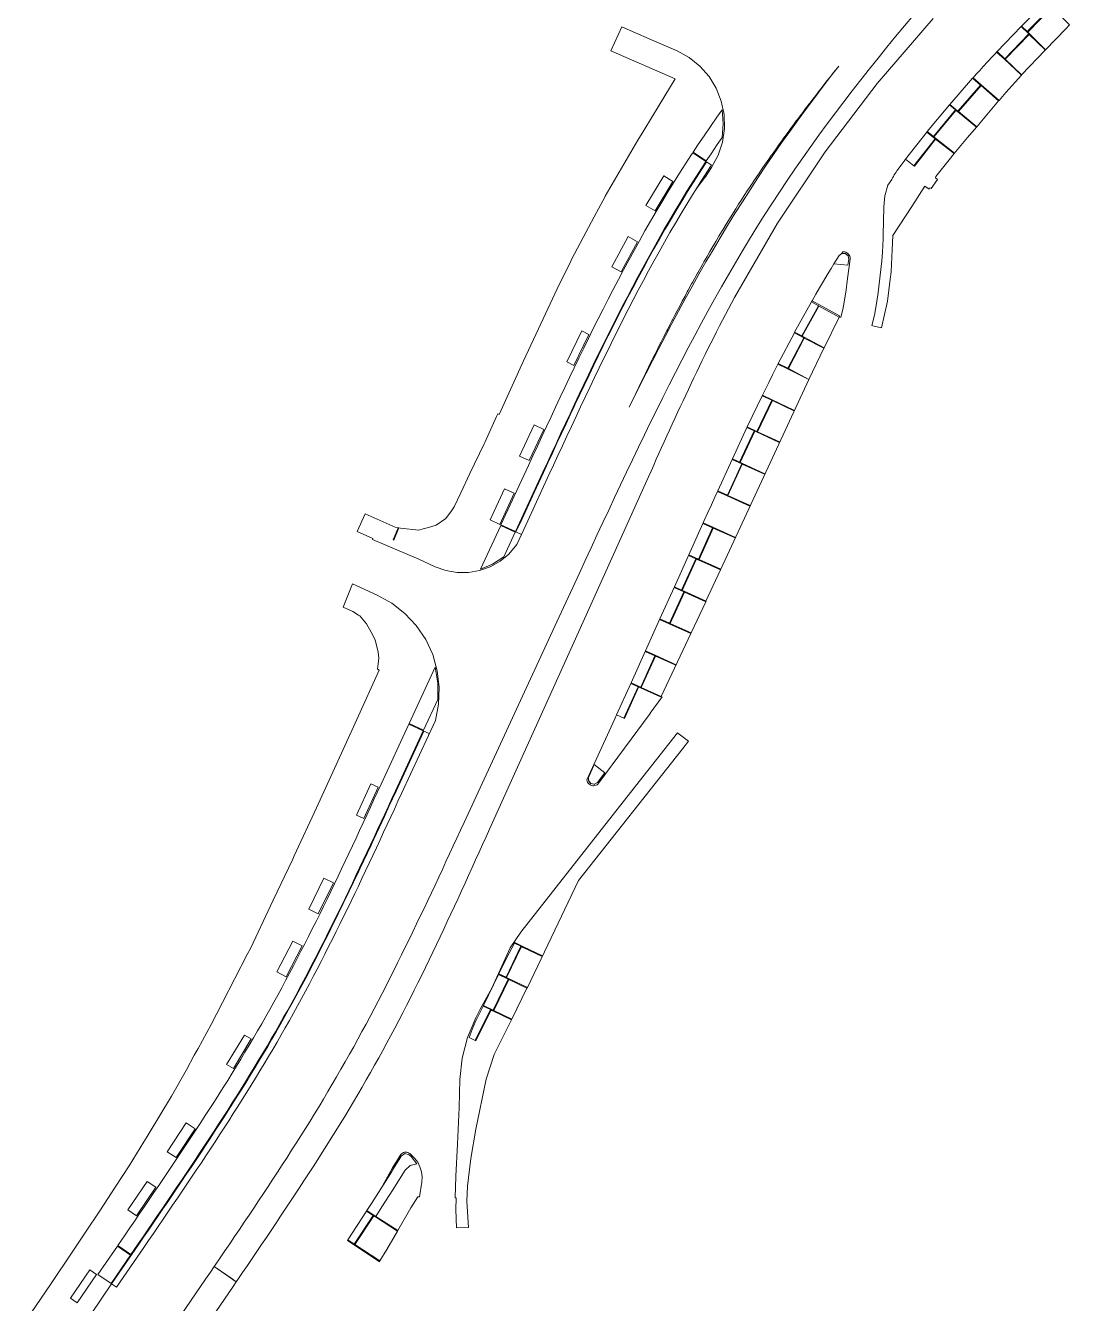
# Model space of a CAD drawing. Header units: metres. Extents: x 105146 to 106170, y 111783 to 118163.
# Drawn here: x 105474.9 to 105632.5, y 113527.7 to 113720.5 of the extents above; entities that cross this region are included whole.
import ezdxf

# ---------------------------------------------------------------- set-up
doc = ezdxf.new("R2010")
doc.units = ezdxf.units.M
doc.layers.add('20-EP-ZONA-DURA', color=253, linetype='CONTINUOUS', lineweight=13)
doc.layers.add('20-EP-ZONA-VERDE', color=84, linetype='CONTINUOUS', lineweight=13)

msp = doc.modelspace()

# ---------------------------------------------------------------- linework, layer by layer
at = {"layer": '20-EP-ZONA-DURA'}
for points in [[(105631.9479, 113719.9895), (105628.8748, 113716.8544), (105626.4131, 113719.2977), (105625.2575, 113720.4049), (105626.1292, 113719.5794), (105626.2001, 113719.5091), (105629.8633, 113723.1997), (105630.0763, 113722.9883), (105632.5005, 113720.5823), (105631.9479, 113719.9895)], [(105578.4727, 113699.0963), (105577.5571, 113697.6867), (105577.4736, 113697.5556), (105576.1027, 113695.7509), (105576.359, 113696.1744), (105576.4919, 113696.3871), (105576.5201, 113696.4314), (105578.3051, 113699.2055), (105578.4555, 113699.4407), (105578.4573, 113699.4445), (105577.7129, 113699.9323), (105577.7089, 113699.9349), (105577.5455, 113699.6883), (105576.6319, 113698.2819), (105575.7309, 113696.8675), (105575.7232, 113696.8566), (105574.8429, 113695.4469), (105573.9679, 113694.0207), (105573.1055, 113692.5893), (105572.2553, 113691.1531), (105571.7593, 113690.3005), (105571.4171, 113689.7123), (105570.5901, 113688.2675), (105569.7745, 113686.8187), (105568.9693, 113685.3665), (105568.1743, 113683.9111), (105567.3891, 113682.4527), (105566.6135, 113680.9917), (105565.8467, 113679.5283), (105565.0885, 113678.0629), (105564.3385, 113676.5957), (105563.5961, 113675.1269), (105562.8611, 113673.6569), (105562.1329, 113672.1857), (105561.4113, 113670.7137), (105560.9725, 113669.8108), (105560.8903, 113669.6447), (105560.6957, 113669.2413), (105559.9855, 113667.7685), (105559.2805, 113666.2953), (105558.5803, 113664.8225), (105557.887, 113663.3556), (105557.8843, 113663.3499), (105557.8369, 113663.2512), (105557.6635, 113662.8801), (105557.1923, 113661.8777), (105556.5037, 113660.4065), (105555.8181, 113658.9359), (105555.1337, 113657.4637), (105554.4533, 113655.9967), (105553.7747, 113654.5313), (105553.0971, 113653.0671), (105551.9981, 113650.6919), (105551.9553, 113650.5993), (105549.857, 113646.0643), (105549.8131, 113645.9695), (105548.9459, 113644.0953), (105549.7621, 113643.7175), (105549.071, 113642.2223), (105547.8636, 113640.7386), (105546.5403, 113639.6616), (105545.0533, 113638.8253), (105543.4457, 113638.2539), (105541.7643, 113637.9641), (105540.0582, 113637.9644), (105538.3769, 113638.2547), (105536.7695, 113638.8265), (105534.2685, 113639.9623), (105527.2705, 113642.9321), (105527.2665, 113642.9338), (105527.3419, 113643.1003), (105524.9687, 113644.1753), (105526.1795, 113646.8479), (105530.7223, 113644.8393), (105531.1645, 113644.733), (105530.4105, 113642.9023), (105530.5027, 113642.8637), (105531.27, 113644.7076), (105531.4969, 113644.6531), (105534.2759, 113644.3651), (105534.9161, 113644.5433), (105535.7589, 113644.7779), (105536.8853, 113645.0915), (105538.3743, 113646.1301), (105539.2109, 113647.2961), (105539.6179, 113647.8663), (105540.6055, 113650.0179), (105541.9721, 113652.8937), (105544.1591, 113657.3861), (105544.2641, 113657.6121), (105546.0135, 113661.5005), (105546.1137, 113661.7231), (105546.2203, 113661.9045), (105546.4011, 113661.8071), (105550.0571, 113669.8891), (105552.7025, 113675.5055), (105555.5381, 113681.5251), (105556.2771, 113682.9943), (105557.2035, 113684.9237), (105557.3401, 113685.1971), (105558.2469, 113686.9261), (105560.7621, 113691.6425), (105562.3893, 113694.7233), (105562.4061, 113694.7551), (105567.3331, 113703.1941), (105568.2421, 113704.6671), (105570.5461, 113708.4695), (105572.9671, 113712.4571), (105563.2517, 113716.6751), (105564.9324, 113720.3193), (105569.0577, 113718.5091), (105573.2597, 113716.6653), (105575.087, 113715.6661), (105576.714, 113714.3661), (105578.0917, 113712.8043), (105579.1786, 113711.0278), (105579.9421, 113709.0902), (105580.359, 113707.0497), (105580.4169, 113704.9679), (105580.1139, 113702.9075), (105579.4593, 113700.9304), (105578.4727, 113699.0963)], [(105625.2817, 113713.0719), (105625.2671, 113713.0557), (105622.8181, 113715.4021), (105626.4157, 113719.1567), (105628.8474, 113716.8265), (105628.8157, 113716.7941), (105625.2817, 113713.0719)], [(105622.8891, 113710.4181), (105621.8709, 113709.1961), (105619.1553, 113711.5733), (105617.9508, 113712.6276), (105618.4101, 113713.1359), (105618.7236, 113713.4824), (105618.9524, 113713.7336), (105619.4971, 113714.33), (105619.5695, 113714.409), (105620.0438, 113714.9237), (105620.4215, 113715.332), (105620.5923, 113715.5158), (105621.2262, 113716.1951), (105621.2789, 113716.2514), (105621.4979, 113716.4839), (105622.6763, 113715.3997), (105625.2474, 113713.0338), (105622.8891, 113710.4181)], [(105566.6921, 113664.2517), (105566.0389, 113662.9262), (105566.0954, 113663.0449), (105566.5435, 113663.9824), (105566.7912, 113664.4994), (105567.0241, 113664.9836), (105567.4914, 113665.9521), (105567.5068, 113665.9839), (105567.9922, 113666.9831), (105568.1961, 113667.4018), (105568.4796, 113667.981), (105568.9058, 113668.8494), (105568.9495, 113668.9378), (105569.4225, 113669.8936), (105569.6213, 113670.2939), (105569.8976, 113670.8478), (105570.3422, 113671.7359), (105570.3749, 113671.801), (105570.8555, 113672.753), (105571.0691, 113673.1747), (105571.278, 113673.5844), (105571.7027, 113674.415), (105571.8027, 113674.61), (105572.1301, 113675.2439), (105572.5435, 113676.0419), (105572.5592, 113676.0722), (105572.9917, 113676.8987), (105573.2916, 113677.4694), (105573.4796, 113677.8247), (105573.971, 113678.7495), (105574.0474, 113678.8926), (105574.4661, 113679.6717), (105574.8118, 113680.3119), (105574.9641, 113680.5922), (105575.4661, 113681.5114), (105575.584, 113681.7264), (105576.3653, 113683.1363), (105576.3875, 113683.1759), (105577.1102, 113684.4586), (105577.1562, 113684.5403), (105577.3232, 113684.8333), (105577.7961, 113685.6595), (105577.9566, 113685.9387), (105578.2281, 113686.4066), (105578.6627, 113687.1532), (105578.7671, 113687.3315), (105579.1007, 113687.8968), (105579.5412, 113688.6397), (105579.5878, 113688.7179), (105579.9854, 113689.3798), (105580.4191, 113690.0982), (105580.4312, 113690.1179), (105581.2618, 113691.4721), (105581.2697, 113691.4849), (105582.1161, 113692.8388), (105582.1199, 113692.845), (105582.5492, 113693.5218), (105582.9815, 113694.1969), (105583.4167, 113694.8701), (105583.8552, 113695.542), (105583.8594, 113695.5485), (105584.298, 113696.2142), (105584.7399, 113696.8787), (105584.7486, 113696.8918), (105585.1907, 113697.5508), (105585.6356, 113698.2077), (105585.6488, 113698.227), (105586.1234, 113698.9204), (105586.5607, 113699.5563), (105586.6126, 113699.6311), (105587.1063, 113700.3401), (105587.4824, 113700.8781), (105587.6015, 113701.0471), (105588.1004, 113701.752), (105588.4139, 113702.193), (105588.6014, 113702.4548), (105589.1574, 113703.2277), (105589.3548, 113703.501), (105589.7161, 113703.9975), (105590.2778, 113704.7662), (105590.3047, 113704.8028), (105590.843, 113705.5313), (105591.2638, 113706.0983), (105591.4106, 113706.2948), (105592.039, 113707.1325), (105592.2309, 113707.3874), (105592.6703, 113707.9673), (105593.2057, 113708.6712), (105593.3043, 113708.8002), (105593.9422, 113709.6307), (105594.1878, 113709.9491), (105594.5828, 113710.4585), (105595.1557, 113711.195), (105595.1766, 113711.2218), (105595.7313, 113711.9286), (105596.1725, 113712.4894), (105596.3084, 113712.661), (105596.8883, 113713.3921), (105597.1747, 113713.7519), (105597.4698, 113714.1212), (105597.6657, 113714.3654), (105596.6322, 113713.0406), (105595.338, 113711.3577), (105594.0555, 113709.6647), (105592.785, 113707.9611), (105591.527, 113706.2468), (105590.2824, 113704.521), (105589.052, 113702.784), (105587.8362, 113701.0354), (105586.6356, 113699.2746), (105585.4511, 113697.5018), (105584.2838, 113695.7178), (105583.1338, 113693.9237), (105582.0011, 113692.1202), (105580.8846, 113690.3077), (105579.7841, 113688.4868), (105578.6993, 113686.6579), (105577.6293, 113684.8217), (105576.5738, 113682.9785), (105575.5323, 113681.1286), (105574.5041, 113679.2727), (105573.4886, 113677.411), (105572.4855, 113675.5441), (105571.4939, 113673.6722), (105570.5136, 113671.7957), (105569.5437, 113669.9152), (105568.5841, 113668.0307), (105567.6337, 113666.1428), (105566.6921, 113664.2517)], [(105620.5457, 113707.6059), (105618.5137, 113705.2257), (105615.7412, 113707.522), (105619.1643, 113711.4325), (105621.8068, 113709.1193), (105620.5457, 113707.6059)], [(105575.6793, 113701.3983), (105577.6807, 113700.0735), (105578.3871, 113701.1407), (105579.3229, 113702.5289), (105580.0523, 113703.5927), (105580.2378, 113705.6828), (105580.0501, 113707.7727), (105579.2599, 113706.6575), (105578.2945, 113705.2729), (105577.3381, 113703.8783), (105576.3915, 113702.4739), (105575.6793, 113701.3983)], [(105615.1066, 113701.1677), (105615.1683, 113701.2465), (105612.2835, 113703.5039), (105612.0473, 113703.6887), (105615.3693, 113707.7), (105615.6003, 113707.5087), (105618.4488, 113705.1497), (105617.1097, 113703.5811), (105615.1066, 113701.1677)], [(105615.1066, 113701.1677), (105614.3297, 113700.2317), (105612.3163, 113697.6987), (105612.2867, 113697.5347), (105612.5995, 113697.2453), (105611.6053, 113695.9225), (105611.4281, 113696.0205), (105611.3457, 113695.8299), (105610.6845, 113696.2385), (105608.7125, 113693.1741), (105605.8169, 113688.8167), (105605.7209, 113686.6775), (105605.5699, 113683.3127), (105605.4333, 113682.2227), (105605.0193, 113678.9153), (105604.1107, 113674.9011), (105602.8163, 113675.1941), (105602.6876, 113675.2285), (105603.0577, 113676.8141), (105603.4301, 113678.8667), (105603.6261, 113680.2021), (105604.1663, 113685.0091), (105604.2693, 113686.2987), (105604.3637, 113688.2995), (105604.3823, 113688.8583), (105604.4645, 113693.1235), (105604.637, 113694.7887), (105605.0848, 113696.4018), (105605.6766, 113697.276), (105605.6842, 113697.2881), (105605.6889, 113697.2967), (105605.8046, 113697.5217), (105605.9245, 113697.7411), (105606.0491, 113697.9559), (105606.1801, 113698.169), (105606.3154, 113698.377), (105606.3182, 113698.3812), (105606.4571, 113698.5832), (105606.6058, 113698.7881), (105607.0782, 113699.4192), (105607.5536, 113700.0491), (105607.7571, 113700.3162), (105609.017, 113699.3302), (105609.0957, 113699.2687), (105612.3003, 113703.3638), (105615.1066, 113701.1677)], [(105577.6255, 113699.9901), (105575.6241, 113701.3149), (105575.4549, 113701.0593), (105574.5295, 113699.6345), (105573.6165, 113698.2017), (105572.7173, 113696.7631), (105571.8317, 113695.3195), (105570.9591, 113693.8711), (105570.0993, 113692.4185), (105569.2517, 113690.9619), (105568.4161, 113689.5017), (105567.5919, 113688.0381), (105566.7789, 113686.5719), (105565.9767, 113685.1027), (105565.1845, 113683.6315), (105564.4021, 113682.1581), (105563.6293, 113680.6829), (105562.8653, 113679.2063), (105562.1099, 113677.7285), (105561.3625, 113676.2499), (105560.6227, 113674.7703), (105559.8903, 113673.2905), (105559.1647, 113671.8105), (105558.4453, 113670.3305), (105557.7319, 113668.8509), (105557.0241, 113667.3717), (105556.3213, 113665.8933), (105555.6231, 113664.4157), (105554.9289, 113662.9395), (105554.2387, 113661.4645), (105553.5517, 113659.9911), (105552.8659, 113658.5157), (105552.1849, 113657.0473), (105551.5059, 113655.5811), (105550.8283, 113654.1169), (105546.6769, 113645.1451), (105548.8551, 113644.1371), (105553.0063, 113653.1091), (105553.6839, 113654.5733), (105554.3625, 113656.0387), (105555.0431, 113657.5059), (105555.7275, 113658.9781), (105556.4131, 113660.4487), (105557.1017, 113661.9203), (105557.7939, 113663.3925), (105558.4899, 113664.8653), (105559.1903, 113666.3385), (105559.8953, 113667.8117), (105560.6055, 113669.2849), (105561.3213, 113670.7577), (105562.0433, 113672.2299), (105562.7715, 113673.7015), (105563.5069, 113675.1719), (105564.2493, 113676.6411), (105564.9995, 113678.1087), (105565.7579, 113679.5745), (105566.5249, 113681.0383), (105567.3009, 113682.4999), (105568.0863, 113683.9587), (105568.8817, 113685.4147), (105569.6871, 113686.8675), (105570.5033, 113688.3169), (105571.3305, 113689.7623), (105572.1691, 113691.2037), (105573.0197, 113692.6405), (105573.8823, 113694.0727), (105574.7579, 113695.4995), (105575.6463, 113696.9209), (105576.5479, 113698.3359), (105577.4619, 113699.7431), (105577.6255, 113699.9901)], [(105572.6031, 113696.9595), (105571.2573, 113697.8193), (105568.5711, 113693.3669), (105569.9395, 113692.5413), (105572.6031, 113696.9595)], [(105567.2777, 113687.8867), (105565.8899, 113688.6799), (105563.4037, 113684.1127), (105564.8067, 113683.3489), (105567.2777, 113687.8867)], [(105597.7151, 113676.4981), (105597.8033, 113676.6779), (105593.6455, 113678.9763), (105594.2125, 113679.9649), (105594.7815, 113680.9429), (105595.3563, 113681.9177), (105595.9366, 113682.8889), (105596.523, 113683.8574), (105596.9369, 113684.5331), (105599.0668, 113684.3585), (105599.1817, 113685.2377), (105599.1839, 113685.2545), (105599.0836, 113685.7581), (105599.0827, 113685.7626), (105599.0797, 113685.7652), (105598.6784, 113686.1051), (105598.675, 113686.1065), (105598.1457, 113686.1202), (105598.1422, 113686.1191), (105598.0786, 113686.0953), (105598.1071, 113686.1131), (105598.1321, 113686.1356), (105598.1528, 113686.1621), (105598.2816, 113686.3523), (105598.446, 113686.3569), (105598.6089, 113686.3344), (105598.7659, 113686.2855), (105598.9128, 113686.2115), (105599.0456, 113686.1145), (105599.1606, 113685.997), (105599.2549, 113685.8622), (105599.3257, 113685.7138), (105599.3713, 113685.5557), (105599.3903, 113685.3924), (105599.3823, 113685.2281), (105599.0015, 113682.3485), (105598.9973, 113682.3139), (105598.9936, 113682.2791), (105598.9597, 113681.9283), (105598.7933, 113680.6449), (105598.4907, 113678.7843), (105598.2681, 113677.6313), (105598.0116, 113676.4837), (105598.0102, 113676.4772), (105597.9807, 113676.4851), (105597.7151, 113676.4981)], [(105597.7151, 113676.4981), (105595.4617, 113671.8914), (105592.4319, 113673.4771), (105592.1663, 113673.6161), (105594.6853, 113678.1731), (105594.9479, 113678.0279), (105597.7151, 113676.4981)], [(105559.9543, 113673.8719), (105558.8849, 113674.4149), (105556.6075, 113669.7401), (105557.6855, 113669.2151), (105559.9543, 113673.8719)], [(105595.4177, 113671.8015), (105593.1547, 113667.1165), (105590.0623, 113668.7353), (105592.4737, 113673.3423), (105595.4177, 113671.8015)], [(105593.1405, 113667.0871), (105579.857, 113638.4661), (105576.5861, 113639.9421), (105578.7253, 113644.6818), (105582.0367, 113643.1871), (105582.0771, 113643.2747), (105578.6757, 113644.8139), (105577.2175, 113645.4721), (105577.3798, 113645.8316), (105577.9104, 113647.0064), (105578.4407, 113648.1797), (105578.9715, 113649.3513), (105579.3615, 113650.2109), (105580.8193, 113649.5513), (105584.2511, 113647.9985), (105584.2923, 113648.0897), (105580.9516, 113649.6011), (105583.1143, 113654.3299), (105586.4669, 113652.7965), (105586.4961, 113652.8605), (105583.0653, 113654.4621), (105581.6102, 113655.1277), (105582.7031, 113654.6314), (105582.7937, 113654.5891), (105584.9935, 113659.3008), (105585.2653, 113659.1739), (105588.6651, 113657.5867), (105588.7073, 113657.6773), (105585.398, 113659.2217), (105587.6511, 113663.9075), (105590.8673, 113662.3611), (105590.9107, 113662.4511), (105587.6047, 113664.0407), (105586.1624, 113664.7343), (105586.5473, 113665.5187), (105587.1088, 113666.6531), (105587.6738, 113667.7833), (105588.2432, 113668.911), (105588.4969, 113669.4079), (105589.9295, 113668.6919), (105593.1405, 113667.0871)], [(105553.1309, 113659.5609), (105551.6819, 113660.2385), (105549.4951, 113655.5207), (105550.9463, 113654.8481), (105553.1309, 113659.5609)], [(105548.6793, 113649.9489), (105547.2269, 113650.6201), (105545.0439, 113645.9007), (105546.4952, 113645.2286), (105546.5325, 113645.2113), (105548.6793, 113649.9489)], [(105548.8131, 113644.0465), (105546.6349, 113645.0543), (105543.6007, 113638.4963), (105545.4245, 113639.2539), (105547.0881, 113640.3183), (105548.8131, 113644.0465)], [(105579.8149, 113638.3754), (105577.6256, 113633.6583), (105574.3153, 113635.1523), (105574.0418, 113635.2758), (105576.1809, 113640.0155), (105576.4543, 113639.8921), (105579.8149, 113638.3754)], [(105577.5835, 113633.5675), (105575.3942, 113628.8504), (105572.2257, 113630.2804), (105574.3647, 113635.0201), (105577.5835, 113633.5675)], [(105570.8391, 113619.2769), (105567.8653, 113620.6189), (105570.0042, 113625.3586), (105573.0631, 113623.9781), (105573.1061, 113624.0683), (105569.9547, 113625.4907), (105568.4964, 113626.1489), (105570.6355, 113630.8885), (105572.0937, 113630.2303), (105575.3521, 113628.7597), (105570.8391, 113619.2769)], [(105532.8195, 113615.1955), (105534.9977, 113614.1877), (105537.1351, 113618.8075), (105537.1302, 113621.2597), (105536.7459, 113623.6815), (105532.8195, 113615.1955)], [(105570.8391, 113619.2769), (105571.0321, 113619.2017), (105569.2097, 113616.7329), (105569.2181, 113616.7269), (105561.4696, 113606.2417), (105561.4266, 113606.1837), (105561.3123, 113606.0625), (105561.1794, 113605.9619), (105561.0317, 113605.8848), (105560.8732, 113605.8333), (105560.7084, 113605.8089), (105560.5418, 113605.8122), (105560.3781, 113605.8431), (105560.2217, 113605.9008), (105560.0772, 113605.9837), (105559.9484, 113606.0894), (105559.8389, 113606.215), (105559.7519, 113606.3571), (105559.6897, 113606.5117), (105559.654, 113606.6745), (105563.8643, 113615.8857), (105564.1359, 113616.4871), (105565.2298, 113615.9937), (105565.3207, 113615.9525), (105567.4599, 113620.6921), (105567.7333, 113620.5687), (105570.7781, 113619.1945), (105570.8391, 113619.2769)], [(105534.9557, 113614.0969), (105532.7775, 113615.1047), (105528.5887, 113606.0517), (105528.0475, 113604.8821), (105527.5069, 113603.7143), (105526.9665, 113602.5483), (105526.4263, 113601.3839), (105525.8861, 113600.2217), (105525.3433, 113599.0567), (105524.8019, 113597.8977), (105524.2597, 113596.7409), (105523.7167, 113595.5865), (105523.1727, 113594.4343), (105522.6273, 113593.2849), (105522.0805, 113592.1379), (105521.5321, 113590.9935), (105520.9819, 113589.8519), (105520.4295, 113588.7133), (105519.8751, 113587.5777), (105519.3181, 113586.4449), (105518.7585, 113585.3157), (105518.1963, 113584.1895), (105517.6311, 113583.0667), (105517.0629, 113581.9475), (105516.4913, 113580.8317), (105515.9161, 113579.7199), (105515.3375, 113578.6117), (105514.7549, 113577.5075), (105514.1683, 113576.4073), (105513.5777, 113575.3113), (105512.9827, 113574.2197), (105512.3833, 113573.1323), (105511.7793, 113572.0495), (105511.1703, 113570.9711), (105510.5555, 113569.8961), (105509.9345, 113568.8229), (105509.3071, 113567.7513), (105508.6739, 113566.6815), (105508.0345, 113565.6131), (105507.3895, 113564.5461), (105506.7391, 113563.4805), (105506.0833, 113562.4163), (105505.4225, 113561.3531), (105504.7565, 113560.2911), (105504.0859, 113559.2299), (105503.4105, 113558.1697), (105502.7309, 113557.1103), (105502.0469, 113556.0515), (105501.3589, 113554.9935), (105500.6671, 113553.9359), (105499.9715, 113552.8785), (105499.2725, 113551.8215), (105498.5701, 113550.7647), (105497.8647, 113549.7079), (105497.1561, 113548.6511), (105496.4449, 113547.5939), (105495.7309, 113546.5367), (105495.0147, 113545.4789), (105494.2961, 113544.4205), (105493.5779, 113543.3651), (105492.8549, 113542.3047), (105492.1301, 113541.2433), (105491.4039, 113540.1807), (105490.6765, 113539.1171), (105489.9479, 113538.0525), (105488.8367, 113536.4289), (105490.8173, 113535.0735), (105491.9285, 113536.6971), (105492.6571, 113537.7619), (105493.3849, 113538.8257), (105494.1115, 113539.8889), (105494.8369, 113540.9513), (105495.5609, 113542.0131), (105496.2809, 113543.0713), (105497.0011, 113544.1319), (105497.7191, 113545.1923), (105498.4349, 113546.2527), (105499.1485, 113547.3129), (105499.8593, 113548.3735), (105500.5675, 113549.4341), (105501.2729, 113550.4955), (105501.9749, 113551.5571), (105502.6739, 113552.6193), (105503.3693, 113553.6825), (105504.0609, 113554.7463), (105504.7489, 113555.8111), (105505.4327, 113556.8771), (105506.1123, 113557.9441), (105506.7875, 113559.0123), (105507.4583, 113560.0821), (105508.1241, 113561.1531), (105508.7851, 113562.2259), (105509.4409, 113563.3001), (105510.0913, 113564.3763), (105510.7361, 113565.4541), (105511.3753, 113566.5339), (105512.0087, 113567.6155), (105512.6359, 113568.6993), (105513.2569, 113569.7853), (105513.8721, 113570.8749), (105514.4821, 113571.9683), (105515.0873, 113573.0661), (105515.6877, 113574.1677), (105516.2837, 113575.2735), (105516.8751, 113576.3831), (105517.4625, 113577.4963), (105518.0457, 113578.6131), (105518.6251, 113579.7333), (105519.2009, 113580.8569), (105519.7729, 113581.9839), (105520.3419, 113583.1139), (105520.9075, 113584.2469), (105521.4703, 113585.3829), (105522.0303, 113586.5215), (105522.5875, 113587.6631), (105523.1425, 113588.8071), (105523.6953, 113589.9537), (105524.2459, 113591.1027), (105524.7947, 113592.2541), (105525.3419, 113593.4077), (105525.8877, 113594.5633), (105526.4323, 113595.7209), (105526.9757, 113596.8807), (105527.5183, 113598.0421), (105528.0615, 113599.2081), (105528.6027, 113600.3723), (105529.1437, 113601.5381), (105529.6845, 113602.7053), (105530.2255, 113603.8739), (105530.7667, 113605.0439), (105534.9557, 113614.0969)], [(105558.3959, 113591.5179), (105550.6606, 113575.367), (105547.8011, 113576.7239), (105547.5306, 113576.8536), (105549.7595, 113581.5505), (105550.0305, 113581.4219), (105552.8939, 113580.0631), (105552.9367, 113580.1533), (105550.0733, 113581.5121), (105548.7769, 113582.1275), (105548.7339, 113582.0371), (105547.4917, 113579.8041), (105546.3611, 113577.4197), (105546.3175, 113577.3295), (105544.0609, 113572.6599), (105544.0167, 113572.5703), (105542.8567, 113570.2203), (105542.3225, 113569.0427), (105541.8663, 113567.8327), (105542.7912, 113567.3762), (105542.8807, 113567.3319), (105545.1825, 113571.9947), (105545.4515, 113571.8619), (105548.2491, 113570.4809), (105545.6293, 113565.2581), (105544.4603, 113561.5531), (105542.8933, 113553.9807), (105542.1375, 113549.5723), (105541.6173, 113545.3899), (105541.5415, 113543.1347), (105541.7635, 113539.1477), (105539.9419, 113539.1011), (105539.8709, 113541.8821), (105539.9285, 113543.6127), (105539.79, 113543.6172), (105539.8823, 113546.8875), (105540.1153, 113551.7387), (105540.3471, 113557.2687), (105540.4615, 113561.4789), (105540.8166, 113564.6901), (105541.6385, 113567.8145), (105542.9095, 113570.7847), (105543.5329, 113572.0742), (105545.2853, 113575.2403), (105545.2922, 113575.2541), (105548.0718, 113581.3353), (105549.6821, 113583.7081), (105565.6643, 113604.0701), (105573.3537, 113613.7691), (105573.3995, 113613.7363), (105574.9765, 113612.5063), (105574.1143, 113611.4023), (105558.3959, 113591.5179)], [(105560.7673, 113606.0165), (105560.7795, 113606.0141), (105560.7897, 113606.0202), (105561.2679, 113606.3055), (105561.2735, 113606.3081), (105562.3513, 113607.7739), (105560.7711, 113609.0323), (105559.9263, 113607.1605), (105559.9151, 113607.1357), (105559.8732, 113606.5961), (105559.8725, 113606.588), (105559.8768, 113606.5821), (105560.2083, 113606.1365), (105560.2156, 113606.1267), (105560.2259, 113606.1247), (105560.7673, 113606.0165)], [(105528.1449, 113605.5687), (105527.0555, 113606.0723), (105524.8687, 113601.3545), (105525.9575, 113600.8497), (105528.1449, 113605.5687)], [(105521.3887, 113591.1573), (105519.9437, 113591.8441), (105517.6675, 113587.1687), (105519.1065, 113586.4683), (105521.3887, 113591.1573)], [(105516.6729, 113581.6249), (105515.2433, 113582.3437), (105512.8357, 113577.7345), (105514.2543, 113576.9935), (105516.6729, 113581.6249)], [(105550.6073, 113575.2574), (105548.3052, 113570.5946), (105545.5855, 113571.9083), (105547.8473, 113576.5907), (105550.6073, 113575.2574)], [(105508.9881, 113567.6049), (105507.9439, 113568.1967), (105505.2565, 113563.7449), (105506.2847, 113563.1243), (105508.9881, 113567.6049)], [(105500.5085, 113554.0579), (105499.1651, 113554.9277), (105496.2915, 113550.5939), (105497.6249, 113549.7097), (105500.5085, 113554.0579)], [(105532.9345, 113550.2963), (105533.0829, 113550.1769), (105533.6464, 113549.6368), (105534.1081, 113549.0076), (105534.4541, 113548.308), (105534.674, 113547.5591), (105534.7612, 113546.7835), (105534.7131, 113546.0045), (105534.3822, 113543.7931), (105534.1541, 113543.8005), (105533.0887, 113542.1087), (105531.1113, 113538.7093), (105527.7795, 113540.8385), (105528.4607, 113541.8921), (105529.1717, 113542.9995), (105529.8799, 113544.1103), (105530.5851, 113545.2247), (105532.2079, 113547.8105), (105532.9633, 113548.5134), (105533.9685, 113548.7463), (105533.1241, 113549.8871), (105532.8091, 113550.1405), (105532.1704, 113550.3051), (105531.6251, 113549.9341), (105531.3163, 113549.4287), (105530.6251, 113548.3079), (105529.9301, 113547.1911), (105529.2313, 113546.0779), (105528.5346, 113544.9765), (105530.2878, 113548.1445), (105530.4551, 113548.4133), (105531.1459, 113549.5333), (105531.4545, 113550.0383), (105531.555, 113550.1751), (105531.6771, 113550.293), (105531.8175, 113550.3885), (105531.972, 113550.4589), (105532.1361, 113550.5021), (105532.3052, 113550.517), (105532.4744, 113550.503), (105532.6388, 113550.4606), (105532.7937, 113550.3911), (105532.9345, 113550.2963)], [(105494.5947, 113545.2163), (105493.2721, 113546.1169), (105490.3441, 113541.8195), (105491.6661, 113540.9189), (105494.5947, 113545.2163)], [(105529.4449, 113535.8443), (105528.3928, 113534.1069), (105524.6248, 113536.5771), (105527.4737, 113540.9195), (105527.7245, 113540.7549), (105531.037, 113538.5815), (105529.4449, 113535.8443)], [(105490.7609, 113534.9909), (105488.7803, 113536.3463), (105485.8435, 113532.0549), (105487.8241, 113530.6995), (105490.7609, 113534.9909)], [(105485.6221, 113532.0855), (105484.6317, 113532.7631), (105481.6949, 113528.4717), (105482.6853, 113527.7941), (105485.6221, 113532.0855)], [(105503.3875, 113533.2576), (105506.1076, 113531.3962), (105506.7227, 113530.9752), (105506.2285, 113530.2508), (105495.3483, 113514.302), (105491.9895, 113516.6006), (105501.338, 113530.2612), (105502.0724, 113531.3344), (105502.8066, 113532.4078), (105503.3875, 113533.2576)]]:
    msp.add_lwpolyline(points, close=True, dxfattribs=at)
msp.add_lwpolyline([(105474.9081, 113525.0329), (105478.7555, 113530.7185), (105481.9699, 113535.4229), (105483.9657, 113538.4297), (105486.1175, 113541.6719), (105488.5445, 113545.3827), (105490.5495, 113548.4485), (105492.7713, 113552.0621), (105493.2715, 113552.8757), (105496.9643, 113558.9615), (105499.2051, 113562.9263), (105500.3883, 113565.1319), (105500.9623, 113566.1789), (105502.9321, 113569.7711), (105504.6665, 113573.1193), (105508.3759, 113580.3201), (105508.9141, 113581.3677), (105511.8669, 113587.6639), (105512.3117, 113588.5323), (105515.2769, 113594.7125), (105515.4509, 113595.2187), (105518.8097, 113602.4725), (105521.5567, 113608.3795), (105524.9363, 113615.7833), (105528.3149, 113623.2571), (105528.0211, 113623.3777), (105528.1333, 113624.1795), (105528.2187, 113625.0391), (105528.1171, 113625.9609), (105527.7109, 113627.7971), (105527.0975, 113628.9983), (105526.3673, 113630.2345), (105525.3517, 113631.4375), (105525.1875, 113631.5391), (105524.2969, 113632.0703), (105522.8481, 113632.7311), (105524.2469, 113636.2687), (105527.9829, 113634.5761), (105530.1918, 113633.357), (105532.1816, 113631.8058), (105533.9028, 113629.9611), (105535.3126, 113627.8688), (105536.376, 113625.5809), (105537.0665, 113623.1542), (105537.3669, 113620.6492), (105537.2699, 113618.1281), (105536.7778, 113615.6536), (105536.7778, 113615.6536), (105535.7197, 113613.3671), (105535.8595, 113613.6777), (105535.0459, 113614.0539), (105530.8575, 113605.0017), (105530.3163, 113603.8319), (105529.7751, 113602.6633), (105529.2343, 113601.4961), (105529.0888, 113601.1825), (105528.6933, 113600.3301), (105525.4323, 113593.3649), (105525.2096, 113592.8953), (105525.2009, 113592.8995), (105522.1201, 113586.4775), (105521.5599, 113585.3385), (105520.9971, 113584.2023), (105520.4313, 113583.0691), (105519.8623, 113581.9387), (105519.2899, 113580.8115), (105518.7141, 113579.6875), (105518.1345, 113578.5669), (105517.5511, 113577.4497), (105516.9635, 113576.3361), (105516.3719, 113575.2263), (105515.7757, 113574.1201), (105515.1751, 113573.0179), (105514.5697, 113571.9197), (105513.9593, 113570.8259), (105513.3437, 113569.7361), (105512.7225, 113568.6495), (105512.0951, 113567.5653), (105511.4615, 113566.4831), (105510.8221, 113565.4029), (105510.1769, 113564.3247), (105509.5263, 113563.2483), (105508.8703, 113562.1735), (105508.2091, 113561.1005), (105508.1577, 113561.0179), (105507.5431, 113560.0291), (105506.8721, 113558.9591), (105506.1967, 113557.8905), (105505.5169, 113556.8231), (105504.8329, 113555.7571), (105504.1449, 113554.6919), (105503.4529, 113553.6277), (105502.7575, 113552.5645), (105502.0585, 113551.5021), (105501.3561, 113550.4401), (105500.6509, 113549.3787), (105499.9425, 113548.3179), (105499.2315, 113547.2571), (105498.5179, 113546.1967), (105497.8019, 113545.1363), (105497.0837, 113544.0757), (105496.3637, 113543.0151), (105495.6435, 113541.9569), (105494.9195, 113540.8949), (105494.1941, 113539.8325), (105493.4673, 113538.7693), (105492.7397, 113537.7053), (105492.0111, 113536.6407), (105491.6603, 113536.1281), (105487.9067, 113530.6431), (105484.8571, 113526.1867)], dxfattribs=at)
at = {"layer": '20-EP-ZONA-VERDE'}
for points in [[(105629.7923, 113723.2701), (105626.1292, 113719.5794), (105625.2574, 113720.405), (105628.9401, 113724.1161), (105629.7923, 113723.2701)], [(105629.8633, 113723.1997), (105626.2001, 113719.5091), (105626.1292, 113719.5794), (105629.7923, 113723.2701), (105629.8633, 113723.1997)], [(105626.3436, 113719.2258), (105622.7461, 113715.4711), (105622.7441, 113715.4731), (105621.5661, 113716.5571), (105625.1879, 113720.3331), (105626.3436, 113719.2258)], [(105626.4131, 113719.2977), (105628.8749, 113716.8543), (105628.8475, 113716.8265), (105626.4157, 113719.1567), (105626.3436, 113719.2258), (105625.1879, 113720.3331), (105625.2574, 113720.405), (105626.4131, 113719.2977)], [(105626.4157, 113719.1567), (105622.8181, 113715.4021), (105622.7461, 113715.4711), (105626.3436, 113719.2258), (105626.4157, 113719.1567)], [(105622.7441, 113715.4731), (105622.7461, 113715.4711), (105622.8181, 113715.4021), (105625.2673, 113713.0555), (105625.2473, 113713.0339), (105622.6763, 113715.3997), (105621.4979, 113716.4839), (105621.5661, 113716.5571), (105622.7441, 113715.4731)], [(105619.0892, 113711.4982), (105615.664, 113707.5856), (105614.4312, 113708.6069), (105617.8843, 113712.5531), (105619.0892, 113711.4982)], [(105619.1553, 113711.5733), (105621.8709, 113709.1961), (105621.8095, 113709.1169), (105619.1643, 113711.4325), (105619.0892, 113711.4982), (105617.8843, 113712.5531), (105617.9501, 113712.6283), (105619.1553, 113711.5733)], [(105619.1643, 113711.4325), (105615.7412, 113707.522), (105615.664, 113707.5856), (105619.0892, 113711.4982), (105619.1643, 113711.4325)], [(105615.2923, 113707.7639), (105611.9753, 113703.7591), (105611.0229, 113704.4906), (105614.3669, 113708.5303), (105615.2923, 113707.7639)], [(105615.664, 113707.5856), (105615.7393, 113707.5199), (105615.7412, 113707.522), (105618.5137, 113705.2257), (105618.4487, 113705.1497), (105615.6003, 113707.5087), (105615.3693, 113707.7), (105615.2923, 113707.7639), (105614.3669, 113708.5303), (105614.4312, 113708.6069), (105615.664, 113707.5856)], [(105615.3693, 113707.7), (105612.0473, 113703.6887), (105611.9689, 113703.7501), (105611.9753, 113703.7591), (105615.2923, 113707.7639), (105615.3693, 113707.7)], [(105615.7412, 113707.522), (105615.7393, 113707.5199), (105615.664, 113707.5856), (105615.7412, 113707.522)], [(105612.2216, 113703.4254), (105609.017, 113699.3302), (105607.7567, 113700.3165), (105610.9607, 113704.4121), (105612.2216, 113703.4254)], [(105611.9689, 113703.7501), (105612.0473, 113703.6887), (105612.2835, 113703.5039), (105615.1683, 113701.2465), (105615.1065, 113701.1677), (105612.3003, 113703.3638), (105612.2216, 113703.4254), (105610.9607, 113704.4121), (105611.0229, 113704.4906), (105611.9689, 113703.7501)], [(105611.9753, 113703.7591), (105611.9689, 113703.7501), (105611.0229, 113704.4906), (105611.9753, 113703.7591)], [(105612.3003, 113703.3638), (105609.0957, 113699.2687), (105609.017, 113699.3302), (105612.2216, 113703.4254), (105612.3003, 113703.3638)], [(105578.4555, 113699.4407), (105578.3051, 113699.2055), (105577.3889, 113697.7949), (105576.4919, 113696.3871), (105575.6081, 113694.9731), (105574.7369, 113693.5531), (105573.8783, 113692.1279), (105573.0315, 113690.6975), (105572.1965, 113689.2625), (105571.3729, 113687.8231), (105570.5601, 113686.3797), (105569.7577, 113684.9327), (105568.9655, 113683.4821), (105568.1829, 113682.0283), (105567.4095, 113680.5719), (105566.6449, 113679.1127), (105565.8889, 113677.6513), (105565.1407, 113676.1879), (105564.4003, 113674.7227), (105563.6669, 113673.2561), (105562.9403, 113671.7881), (105562.2201, 113670.3191), (105561.5057, 113668.8491), (105560.7967, 113667.3787), (105560.0929, 113665.9079), (105559.3937, 113664.4371), (105558.6985, 113662.9661), (105558.0071, 113661.4955), (105557.3191, 113660.0255), (105556.6341, 113658.5561), (105555.9503, 113657.0853), (105555.2701, 113655.6187), (105554.5915, 113654.1533), (105553.9139, 113652.6891), (105550.7133, 113645.7719), (105549.8067, 113643.8125), (105549.7621, 113643.7175), (105548.9459, 113644.0953), (105553.0971, 113653.0671), (105553.7747, 113654.5313), (105554.4533, 113655.9967), (105555.1337, 113657.4637), (105555.8181, 113658.9359), (105556.5037, 113660.4065), (105557.1923, 113661.8777), (105557.8843, 113663.3499), (105558.5803, 113664.8225), (105559.2805, 113666.2953), (105559.9855, 113667.7685), (105560.6957, 113669.2413), (105561.4113, 113670.7137), (105562.1329, 113672.1857), (105562.8611, 113673.6569), (105563.5961, 113675.1269), (105564.3385, 113676.5957), (105565.0885, 113678.0629), (105565.8467, 113679.5283), (105566.6135, 113680.9917), (105567.3891, 113682.4527), (105568.1743, 113683.9111), (105568.9693, 113685.3665), (105569.7745, 113686.8187), (105570.5901, 113688.2675), (105571.4171, 113689.7123), (105572.2553, 113691.1531), (105573.1055, 113692.5893), (105573.9679, 113694.0207), (105574.8429, 113695.4469), (105575.7309, 113696.8675), (105576.6319, 113698.2819), (105577.5455, 113699.6883), (105577.7089, 113699.9349), (105578.4555, 113699.4407)], [(105572.6031, 113696.9595), (105569.9395, 113692.5413), (105568.5711, 113693.3669), (105571.2573, 113697.8193), (105572.6031, 113696.9595)], [(105567.2777, 113687.8867), (105564.8067, 113683.3489), (105563.4037, 113684.1127), (105565.8899, 113688.6799), (105567.2777, 113687.8867)], [(105599.1839, 113685.2545), (105599.0653, 113684.3573), (105596.9369, 113684.5331), (105597.7127, 113685.7837), (105598.1292, 113686.1152), (105598.6616, 113686.112), (105599.0741, 113685.7753), (105599.1839, 113685.2545)], [(105594.5977, 113678.2215), (105592.082, 113673.6704), (105592.0777, 113673.6625), (105591.0139, 113674.2193), (105593.5465, 113678.8027), (105594.5977, 113678.2215)], [(105594.6853, 113678.1731), (105592.1663, 113673.6161), (105592.0777, 113673.6625), (105592.082, 113673.6704), (105594.5977, 113678.2215), (105594.6853, 113678.1731)], [(105597.8033, 113676.6779), (105597.7151, 113676.4981), (105594.9479, 113678.0279), (105594.6853, 113678.1731), (105594.5977, 113678.2215), (105593.5465, 113678.8027), (105593.6455, 113678.9763), (105597.8033, 113676.6779)], [(105559.9543, 113673.8719), (105557.6855, 113669.2151), (105556.6075, 113669.7401), (105558.8849, 113674.4149), (105559.9543, 113673.8719)], [(105592.3852, 113673.3886), (105589.9739, 113668.7816), (105588.5421, 113669.4971), (105590.9671, 113674.1309), (105592.3852, 113673.3886)], [(105592.4737, 113673.3423), (105590.0623, 113668.7353), (105589.9739, 113668.7816), (105592.3852, 113673.3886), (105592.4737, 113673.3423)], [(105592.0777, 113673.6625), (105592.1663, 113673.6161), (105592.4319, 113673.4771), (105595.4641, 113671.8901), (105595.4177, 113671.8015), (105592.4737, 113673.3423), (105592.3852, 113673.3886), (105590.9671, 113674.1309), (105591.0139, 113674.2193), (105592.0777, 113673.6625)], [(105589.9739, 113668.7816), (105590.0623, 113668.7353), (105593.1553, 113667.1163), (105593.1405, 113667.0871), (105589.9295, 113668.6919), (105588.4969, 113669.4079), (105588.5421, 113669.4971), (105589.9739, 113668.7816)], [(105587.561, 113663.9508), (105585.3078, 113659.2643), (105583.8573, 113659.9417), (105586.1187, 113664.6443), (105587.561, 113663.9508)], [(105587.6511, 113663.9075), (105585.398, 113659.2217), (105585.3078, 113659.2643), (105587.561, 113663.9508), (105587.6511, 113663.9075)], [(105587.6047, 113664.0407), (105590.9107, 113662.4511), (105590.8673, 113662.3611), (105587.6511, 113663.9075), (105587.561, 113663.9508), (105586.1187, 113664.6443), (105586.1619, 113664.7345), (105587.6047, 113664.0407)], [(105553.1309, 113659.5609), (105550.9463, 113654.8481), (105549.4951, 113655.5207), (105551.6819, 113660.2385), (105553.1309, 113659.5609)], [(105584.9029, 113659.3431), (105582.7031, 113654.6314), (105581.6102, 113655.1277), (105583.8151, 113659.8511), (105584.9029, 113659.3431)], [(105585.3078, 113659.2643), (105585.398, 113659.2217), (105588.7073, 113657.6773), (105588.6651, 113657.5867), (105585.2653, 113659.1739), (105584.9935, 113659.3008), (105584.9029, 113659.3431), (105583.8151, 113659.8511), (105583.8573, 113659.9417), (105585.3078, 113659.2643)], [(105584.9935, 113659.3008), (105582.7937, 113654.5891), (105582.7031, 113654.6314), (105584.9029, 113659.3431), (105584.9935, 113659.3008)], [(105583.0234, 113654.3713), (105580.8607, 113649.6425), (105579.4028, 113650.302), (105581.5685, 113655.0367), (105583.0234, 113654.3713)], [(105583.1143, 113654.3299), (105580.9516, 113649.6011), (105580.8607, 113649.6425), (105583.0234, 113654.3713), (105583.1143, 113654.3299)], [(105583.0653, 113654.4621), (105586.4961, 113652.8605), (105586.4669, 113652.7965), (105583.1143, 113654.3299), (105583.0234, 113654.3713), (105581.5685, 113655.0367), (105581.6102, 113655.1277), (105583.0653, 113654.4621)], [(105548.6793, 113649.9489), (105546.5325, 113645.2113), (105545.0439, 113645.9007), (105547.2269, 113650.6201), (105548.6793, 113649.9489)], [(105580.8607, 113649.6425), (105580.9516, 113649.6011), (105584.2923, 113648.0897), (105584.2511, 113647.9985), (105580.8193, 113649.5513), (105579.3615, 113650.2109), (105579.4028, 113650.302), (105580.8607, 113649.6425)], [(105531.2701, 113644.7077), (105530.5027, 113642.8637), (105530.4105, 113642.9023), (105531.1645, 113644.7329), (105531.2701, 113644.7077)], [(105578.6344, 113644.7228), (105576.4951, 113639.9832), (105575.0373, 113640.6413), (105577.1763, 113645.3809), (105578.6344, 113644.7228)], [(105578.7253, 113644.6818), (105576.5861, 113639.9421), (105576.4951, 113639.9832), (105578.6344, 113644.7228), (105578.7253, 113644.6818)], [(105578.6757, 113644.8139), (105582.0771, 113643.2747), (105582.0367, 113643.1871), (105578.7253, 113644.6818), (105578.6344, 113644.7228), (105577.1763, 113645.3809), (105577.2175, 113645.4721), (105578.6757, 113644.8139)], [(105576.0899, 113640.0565), (105573.9509, 113635.3168), (105572.8569, 113635.8105), (105574.9961, 113640.5503), (105576.0899, 113640.0565)], [(105576.4951, 113639.9832), (105576.5861, 113639.9421), (105579.8691, 113638.4607), (105579.8279, 113638.3695), (105576.4543, 113639.8921), (105576.1809, 113640.0155), (105576.0899, 113640.0565), (105574.9961, 113640.5503), (105575.0373, 113640.6413), (105576.4951, 113639.9832)], [(105576.1809, 113640.0155), (105574.0418, 113635.2758), (105573.9509, 113635.3168), (105576.0899, 113640.0565), (105576.1809, 113640.0155)], [(105574.2738, 113635.0612), (105572.1347, 113630.3215), (105570.6765, 113630.9797), (105572.8157, 113635.7193), (105574.2738, 113635.0612)], [(105574.3647, 113635.0201), (105572.2257, 113630.2804), (105572.1347, 113630.3215), (105574.2738, 113635.0612), (105574.3647, 113635.0201)], [(105573.9509, 113635.3168), (105574.0418, 113635.2758), (105574.3153, 113635.1523), (105577.6371, 113633.6531), (105577.5959, 113633.5619), (105574.3647, 113635.0201), (105574.2738, 113635.0612), (105572.8157, 113635.7193), (105572.8569, 113635.8105), (105573.9509, 113635.3168)], [(105572.1347, 113630.3215), (105572.2257, 113630.2804), (105575.3953, 113628.8499), (105575.3521, 113628.7597), (105572.0937, 113630.2303), (105570.6355, 113630.8885), (105570.6765, 113630.9797), (105572.1347, 113630.3215)], [(105569.9132, 113625.3996), (105567.7743, 113620.66), (105566.3161, 113621.3182), (105568.4551, 113626.0577), (105569.9132, 113625.3996)], [(105570.0042, 113625.3586), (105567.8653, 113620.6189), (105567.7743, 113620.66), (105569.9132, 113625.3996), (105570.0042, 113625.3586)], [(105569.9547, 113625.4907), (105573.1061, 113624.0683), (105573.0631, 113623.9781), (105570.0042, 113625.3586), (105569.9132, 113625.3996), (105568.4551, 113626.0577), (105568.4963, 113626.1489), (105569.9547, 113625.4907)], [(105567.3687, 113620.7333), (105565.2298, 113615.9937), (105564.1359, 113616.4871), (105566.2751, 113621.2269), (105567.3687, 113620.7333)], [(105567.7743, 113620.66), (105567.8653, 113620.6189), (105570.8391, 113619.2769), (105570.7781, 113619.1945), (105567.7333, 113620.5687), (105567.4599, 113620.6921), (105567.3687, 113620.7333), (105566.2751, 113621.2269), (105566.3161, 113621.3182), (105567.7743, 113620.66)], [(105567.4599, 113620.6921), (105565.3207, 113615.9525), (105565.2298, 113615.9937), (105567.3687, 113620.7333), (105567.4599, 113620.6921)], [(105535.8595, 113613.6777), (105535.7197, 113613.3671), (105531.6743, 113604.6239), (105531.1329, 113603.4539), (105530.5917, 113602.2849), (105530.0507, 113601.1173), (105529.5095, 113599.9507), (105528.9679, 113598.7859), (105528.4245, 113597.6193), (105527.8813, 113596.4567), (105527.3373, 113595.2961), (105526.7923, 113594.1371), (105526.2459, 113592.9799), (105525.6979, 113591.8247), (105525.1481, 113590.6715), (105524.5965, 113589.5205), (105524.0427, 113588.3719), (105523.4867, 113587.2255), (105522.9283, 113586.0815), (105522.3669, 113584.9403), (105521.8029, 113583.8015), (105521.2359, 113582.6657), (105520.6655, 113581.5327), (105520.0917, 113580.4025), (105519.5143, 113579.2757), (105518.9331, 113578.1519), (105518.3479, 113577.0315), (105517.7587, 113575.9145), (105517.1651, 113574.8011), (105516.5671, 113573.6913), (105515.9643, 113572.5853), (105515.3567, 113571.4833), (105514.7441, 113570.3853), (105514.1263, 113569.2913), (105513.5027, 113568.2007), (105512.8729, 113567.1125), (105512.2371, 113566.0265), (105511.5955, 113564.9427), (105510.9483, 113563.8609), (105510.2955, 113562.7809), (105509.6375, 113561.7031), (105508.9745, 113560.6269), (105508.3065, 113559.5525), (105507.6339, 113558.4797), (105506.9567, 113557.4083), (105506.2753, 113556.3385), (105505.5897, 113555.2699), (105504.9001, 113554.2025), (105504.2069, 113553.1361), (105503.5099, 113552.0709), (105502.8097, 113551.0065), (105502.1063, 113549.9427), (105501.3999, 113548.8799), (105500.6905, 113547.8173), (105499.9787, 113546.7553), (105499.2643, 113545.6937), (105498.5475, 113544.6321), (105497.8287, 113543.5707), (105497.1079, 113542.5093), (105496.3871, 113541.4499), (105495.6627, 113540.3875), (105494.9371, 113539.3245), (105494.2103, 113538.2611), (105493.4823, 113537.1971), (105492.7537, 113536.1323), (105488.6495, 113530.1349), (105487.9067, 113530.6431), (105492.0111, 113536.6407), (105492.7397, 113537.7053), (105493.4673, 113538.7693), (105494.1941, 113539.8325), (105494.9195, 113540.8949), (105495.6435, 113541.9569), (105496.3637, 113543.0151), (105497.0837, 113544.0757), (105497.8019, 113545.1363), (105498.5179, 113546.1967), (105499.2315, 113547.2571), (105499.9425, 113548.3179), (105500.6509, 113549.3787), (105501.3561, 113550.4401), (105502.0585, 113551.5021), (105502.7575, 113552.5645), (105503.4529, 113553.6277), (105504.1449, 113554.6919), (105504.8329, 113555.7571), (105505.5169, 113556.8231), (105506.1967, 113557.8905), (105506.8721, 113558.9591), (105507.5431, 113560.0291), (105508.2091, 113561.1005), (105508.8703, 113562.1735), (105509.5263, 113563.2483), (105510.1769, 113564.3247), (105510.8221, 113565.4029), (105511.4615, 113566.4831), (105512.0951, 113567.5653), (105512.7225, 113568.6495), (105513.3437, 113569.7361), (105513.9593, 113570.8259), (105514.5697, 113571.9197), (105515.1751, 113573.0179), (105515.7757, 113574.1201), (105516.3719, 113575.2263), (105516.9635, 113576.3361), (105517.5511, 113577.4497), (105518.1345, 113578.5669), (105518.7141, 113579.6875), (105519.2899, 113580.8115), (105519.8623, 113581.9387), (105520.4313, 113583.0691), (105520.9971, 113584.2023), (105521.5599, 113585.3385), (105522.1201, 113586.4775), (105522.6775, 113587.6193), (105523.2325, 113588.7637), (105523.7853, 113589.9105), (105524.3361, 113591.0597), (105524.8851, 113592.2111), (105525.4323, 113593.3649), (105525.9781, 113594.5207), (105526.5227, 113595.6785), (105527.0663, 113596.8381), (105527.6089, 113597.9997), (105528.1521, 113599.1659), (105528.6933, 113600.3301), (105529.2343, 113601.4961), (105529.7751, 113602.6633), (105530.3163, 113603.8319), (105530.8575, 113605.0017), (105535.0459, 113614.0539), (105535.8595, 113613.6777)], [(105562.3513, 113607.7739), (105561.2679, 113606.3055), (105560.781, 113606.0183), (105560.2259, 113606.1247), (105559.8796, 113606.5714), (105559.9151, 113607.1357), (105560.7711, 113609.0323), (105562.3513, 113607.7739)], [(105528.1449, 113605.5687), (105525.9575, 113600.8497), (105524.8687, 113601.3545), (105527.0555, 113606.0723), (105528.1449, 113605.5687)], [(105521.3887, 113591.1573), (105519.1065, 113586.4683), (105517.6675, 113587.1687), (105519.9437, 113591.8441), (105521.3887, 113591.1573)], [(105516.6729, 113581.6249), (105514.2543, 113576.9935), (105512.8357, 113577.7345), (105515.2433, 113582.3437), (105516.6729, 113581.6249)], [(105549.6691, 113581.5933), (105547.4409, 113576.8979), (105546.3611, 113577.4197), (105547.4917, 113579.8041), (105548.7339, 113582.0371), (105549.6691, 113581.5933)], [(105549.7595, 113581.5505), (105547.531, 113576.8544), (105547.4409, 113576.8979), (105549.6691, 113581.5933), (105549.7595, 113581.5505)], [(105550.0733, 113581.5121), (105552.9367, 113580.1533), (105552.8939, 113580.0631), (105550.0305, 113581.4219), (105549.7595, 113581.5505), (105549.6691, 113581.5933), (105548.7339, 113582.0371), (105548.7769, 113582.1275), (105550.0733, 113581.5121)], [(105547.7574, 113576.634), (105545.4957, 113571.9517), (105544.0609, 113572.6599), (105546.3175, 113577.3295), (105547.7574, 113576.634)], [(105547.4398, 113576.8954), (105547.5301, 113576.8525), (105547.531, 113576.8544), (105547.8011, 113576.7239), (105550.6603, 113575.3671), (105550.6083, 113575.2569), (105547.8473, 113576.5907), (105547.7574, 113576.634), (105546.3175, 113577.3295), (105546.3611, 113577.4197), (105547.4398, 113576.8954)], [(105547.4409, 113576.8979), (105547.4398, 113576.8954), (105546.3611, 113577.4197), (105547.4409, 113576.8979)], [(105547.531, 113576.8544), (105547.5301, 113576.8525), (105547.4398, 113576.8954), (105547.4409, 113576.8979), (105547.531, 113576.8544)], [(105547.8473, 113576.5907), (105545.5855, 113571.9083), (105545.4957, 113571.9517), (105547.7574, 113576.634), (105547.8473, 113576.5907)], [(105545.0929, 113572.0389), (105542.7912, 113567.3762), (105541.8663, 113567.8327), (105542.3225, 113569.0427), (105542.8567, 113570.2203), (105544.0167, 113572.5703), (105545.0929, 113572.0389)], [(105545.1825, 113571.9947), (105542.8807, 113567.3319), (105542.7912, 113567.3762), (105545.0929, 113572.0389), (105545.1825, 113571.9947)], [(105545.4957, 113571.9517), (105545.5855, 113571.9083), (105548.3061, 113570.5941), (105548.2491, 113570.4809), (105545.4515, 113571.8619), (105545.1825, 113571.9947), (105545.0929, 113572.0389), (105544.0167, 113572.5703), (105544.0609, 113572.6599), (105545.4957, 113571.9517)], [(105508.9881, 113567.6049), (105506.2847, 113563.1243), (105505.2565, 113563.7449), (105507.9439, 113568.1967), (105508.9881, 113567.6049)], [(105500.5085, 113554.0579), (105497.6249, 113549.7097), (105496.2915, 113550.5939), (105499.1651, 113554.9277), (105500.5085, 113554.0579)], [(105532.8091, 113550.1405), (105533.1241, 113549.8871), (105533.9685, 113548.7463), (105532.9633, 113548.5134), (105532.2079, 113547.8105), (105530.5851, 113545.2247), (105529.8799, 113544.1103), (105529.1717, 113542.9995), (105528.4607, 113541.8921), (105527.7795, 113540.8385), (105526.4419, 113541.716), (105527.1157, 113542.7587), (105527.8239, 113543.8617), (105528.5293, 113544.9681), (105529.2313, 113546.0779), (105529.9301, 113547.1911), (105530.6251, 113548.3079), (105531.3163, 113549.4287), (105531.6251, 113549.9341), (105532.1705, 113550.3051), (105532.8091, 113550.1405)], [(105494.5947, 113545.2163), (105491.6661, 113540.9189), (105490.3441, 113541.8195), (105493.2721, 113546.1169), (105494.5947, 113545.2163)], [(105527.3901, 113540.9743), (105524.5398, 113536.6301), (105523.5427, 113537.2969), (105526.3873, 113541.6323), (105527.3901, 113540.9743)], [(105527.4737, 113540.9195), (105524.6231, 113536.5745), (105524.5398, 113536.6301), (105527.3901, 113540.9743), (105527.4737, 113540.9195)], [(105527.7795, 113540.8385), (105531.1113, 113538.7093), (105531.0371, 113538.5815), (105527.7245, 113540.7549), (105527.4737, 113540.9195), (105527.3901, 113540.9743), (105526.3873, 113541.6323), (105526.4419, 113541.716), (105527.7795, 113540.8385)], [(105524.5376, 113536.6264), (105524.6213, 113536.5717), (105524.6231, 113536.5745), (105524.8725, 113536.4077), (105528.3885, 113534.0999), (105528.3179, 113533.9833), (105524.8169, 113536.3247), (105523.4871, 113537.2139), (105523.5427, 113537.2969), (105524.5376, 113536.6264)], [(105524.5398, 113536.6301), (105524.5376, 113536.6264), (105523.5427, 113537.2969), (105524.5398, 113536.6301)], [(105524.6231, 113536.5745), (105524.6213, 113536.5717), (105524.5376, 113536.6264), (105524.5398, 113536.6301), (105524.6231, 113536.5745)]]:
    msp.add_lwpolyline(points, close=True, dxfattribs=at)
msp.add_lwpolyline([(105611.9133, 113721.5735), (105603.4568, 113711.7577), (105595.6212, 113701.4397), (105588.436, 113690.6585), (105581.9287, 113679.4551), (105581.4703, 113678.6021), (105581.0155, 113677.7467), (105580.5645, 113676.8895), (105580.1171, 113676.0305), (105579.6731, 113675.1697), (105579.2325, 113674.3073), (105578.7953, 113673.4433), (105578.3609, 113672.5775), (105577.9297, 113671.7105), (105577.5011, 113670.8421), (105577.0755, 113669.9723), (105576.6523, 113669.1013), (105576.2317, 113668.2293), (105575.8133, 113667.3559), (105575.3973, 113666.4817), (105574.9833, 113665.6065), (105574.5713, 113664.7303), (105574.1611, 113663.8533), (105573.7525, 113662.9757), (105573.3457, 113662.0973), (105572.9403, 113661.2181), (105572.5361, 113660.3385), (105572.1331, 113659.4585), (105571.7313, 113658.5779), (105571.3303, 113657.6969), (105570.9301, 113656.8157), (105570.5307, 113655.9341), (105570.1317, 113655.0521), (105569.7333, 113654.1703), (105569.3349, 113653.2881), (105568.9367, 113652.4061), (105558.3643, 113628.9807), (105544.9575, 113599.2757), (105544.4311, 113598.1093), (105543.9045, 113596.9429), (105543.3773, 113595.7769), (105542.8495, 113594.6111), (105542.3211, 113593.4457), (105541.7915, 113592.2811), (105541.2607, 113591.1169), (105540.7283, 113589.9533), (105540.1943, 113588.7907), (105539.6585, 113587.6289), (105539.1205, 113586.4681), (105538.5803, 113585.3085), (105538.0375, 113584.1501), (105537.4921, 113582.9929), (105536.9435, 113581.8373), (105536.3921, 113580.6831), (105535.8371, 113579.5307), (105535.2787, 113578.3799), (105534.7165, 113577.2309), (105534.1503, 113576.0841), (105533.5801, 113574.9393), (105533.0055, 113573.7967), (105532.4263, 113572.6563), (105531.8423, 113571.5187), (105531.2535, 113570.3835), (105530.6595, 113569.2509), (105530.0601, 113568.1213), (105529.4553, 113566.9947), (105528.8447, 113565.8711), (105528.2281, 113564.7509), (105527.6057, 113563.6341), (105526.9769, 113562.5207), (105526.3419, 113561.4107), (105525.7013, 113560.3041), (105525.0549, 113559.2007), (105524.4031, 113558.1005), (105523.7461, 113557.0035), (105523.0841, 113555.9093), (105522.4173, 113554.8179), (105521.7459, 113553.7295), (105521.0703, 113552.6435), (105520.3903, 113551.5603), (105519.7065, 113550.4793), (105519.0189, 113549.4009), (105518.3279, 113548.3245), (105517.6333, 113547.2503), (105516.9357, 113546.1781), (105516.2351, 113545.1079), (105515.5317, 113544.0393), (105514.8259, 113542.9723), (105514.1177, 113541.9069), (105513.4073, 113540.8429), (105512.6951, 113539.7801), (105511.9811, 113538.7185), (105511.2655, 113537.6579), (105510.5485, 113536.5981), (105509.8301, 113535.5389), (105509.1111, 113534.4807), (105508.3911, 113533.4227), (105507.6707, 113532.3653), (105506.9497, 113531.3081), (105506.7225, 113530.9751), (105503.3875, 113533.2575), (105503.5405, 113533.4813), (105504.2737, 113534.5553), (105505.0063, 113535.6299), (105505.7381, 113536.7053), (105506.4687, 113537.7813), (105507.1981, 113538.8583), (105507.9259, 113539.9363), (105508.6521, 113541.0155), (105509.3763, 113542.0959), (105510.0987, 113543.1779), (105510.8187, 113544.2613), (105511.5363, 113545.3463), (105512.2513, 113546.4331), (105512.9635, 113547.5219), (105513.6725, 113548.6125), (105514.3785, 113549.7055), (105515.0811, 113550.8005), (105515.7801, 113551.8979), (105516.4753, 113552.9977), (105517.1665, 113554.1001), (105517.8535, 113555.2051), (105518.5361, 113556.3131), (105519.2141, 113557.4237), (105519.8871, 113558.5375), (105520.5553, 113559.6541), (105521.2183, 113560.7739), (105521.8757, 113561.8971), (105522.5277, 113563.0235), (105523.1737, 113564.1533), (105523.8137, 113565.2865), (105524.4477, 113566.4231), (105525.0761, 113567.5627), (105525.6987, 113568.7055), (105526.3161, 113569.8511), (105526.9283, 113570.9993), (105527.5355, 113572.1503), (105528.1379, 113573.3037), (105528.7355, 113574.4595), (105529.3289, 113575.6175), (105529.9179, 113576.7777), (105530.5029, 113577.9399), (105531.0841, 113579.1039), (105531.6617, 113580.2697), (105532.2357, 113581.4371), (105532.8065, 113582.6063), (105533.3741, 113583.7767), (105533.9391, 113584.9485), (105534.5013, 113586.1217), (105535.0611, 113587.2959), (105535.6185, 113588.4711), (105536.1739, 113589.6473), (105536.7275, 113590.8243), (105537.2795, 113592.0021), (105537.8301, 113593.1805), (105538.3791, 113594.3595), (105538.9275, 113595.5389), (105539.4749, 113596.7187), (105540.0215, 113597.8987), (105540.5679, 113599.0787), (105541.1141, 113600.2591), (105555.1191, 113630.5285), (105558.5251, 113637.8899), (105559.4057, 113639.7927), (105560.2869, 113641.6953), (105561.1691, 113643.5973), (105562.0531, 113645.4983), (105562.9395, 113647.3981), (105563.8289, 113649.2965), (105564.7219, 113651.1933), (105565.6189, 113653.0879), (105566.5207, 113654.9803), (105567.4279, 113656.8701), (105568.3409, 113658.7569), (105569.2603, 113660.6405), (105570.1869, 113662.5205), (105571.1211, 113664.3967), (105572.0635, 113666.2687), (105573.0145, 113668.1363), (105573.9751, 113669.9991), (105574.9455, 113671.8565), (105575.9263, 113673.7083), (105576.9183, 113675.5543), (105577.9217, 113677.3939), (105578.9371, 113679.2269), (105579.9651, 113681.0527), (105581.0063, 113682.8709), (105582.0613, 113684.6813), (105583.1303, 113686.4833), (105584.2139, 113688.2763), (105585.3127, 113690.0601), (105586.4269, 113691.8341), (105587.5575, 113693.5979), (105588.7043, 113695.3509), (105589.8681, 113697.0927), (105591.0483, 113698.8235), (105592.2443, 113700.5437), (105593.4553, 113702.2531), (105594.6809, 113703.9525), (105595.9203, 113705.6417), (105597.1729, 113707.3213), (105598.4381, 113708.9913), (105599.7155, 113710.6523), (105601.0043, 113712.3045), (105602.3041, 113713.9483), (105603.6141, 113715.5837), (105604.9341, 113717.2115), (105606.2631, 113718.8319), (105607.6009, 113720.4451), (105608.9467, 113722.0517)], dxfattribs=at)

doc.saveas('drawing.dxf')
